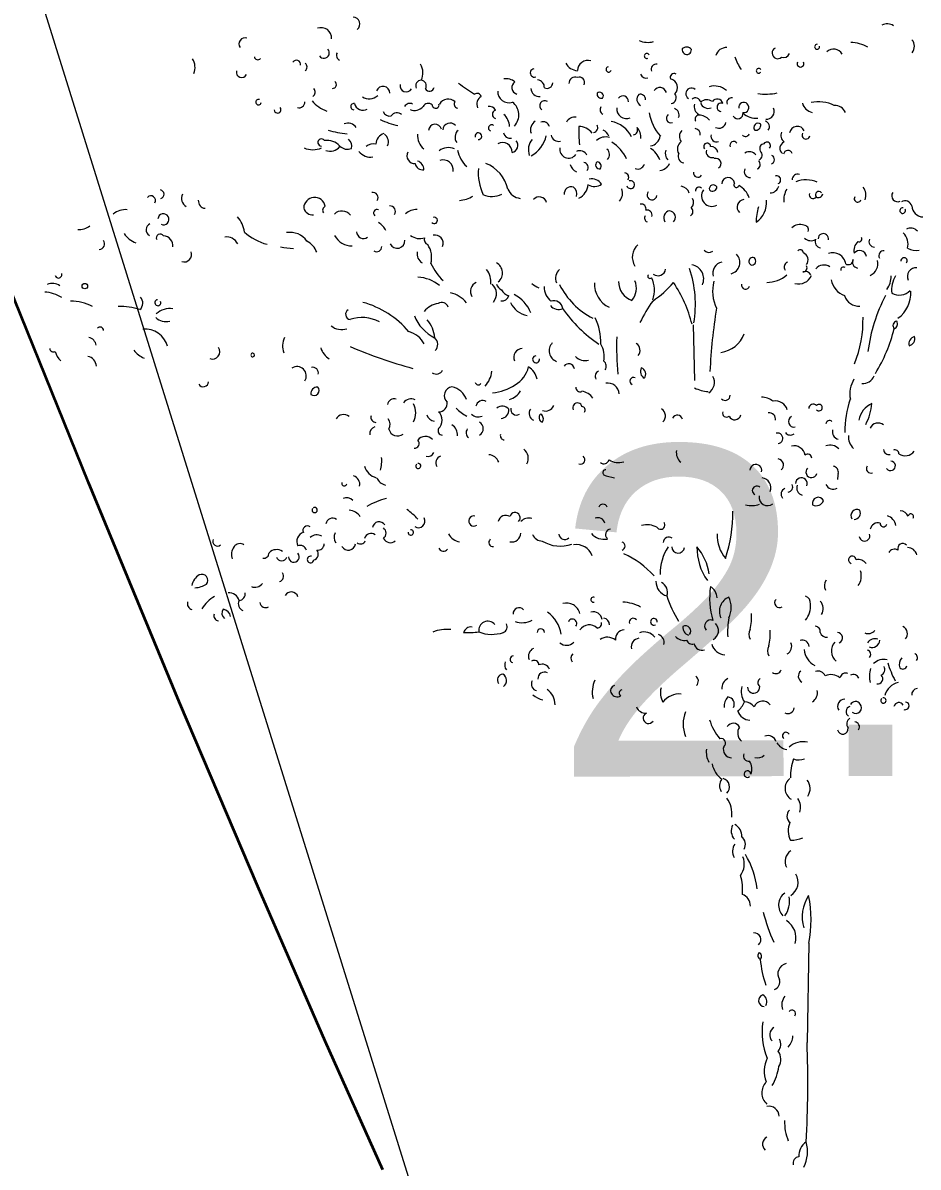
# Model space of a CAD drawing. Header units: millimetres. Extents: x 563604 to 809435, y 2337 to 1331933.
# Drawn here: x 736215 to 737846, y 1248977 to 1251060 of the extents above; entities that cross this region are included whole.
import ezdxf

# ---------------------------------------------------------------- set-up
doc = ezdxf.new("R2010")
doc.units = ezdxf.units.MM
for name, color, linetype, lineweight in [('A-ANNO-DIMS', 211, 'Continuous', 9), ('A-ANNO-DIMS-340', 211, 'Continuous', 9), ('CD TAI', 7, 'Continuous', 9), ('DM CAI-1', 9, 'Continuous', 35), ('ks_caytram-1', 253, 'Continuous', 9), ('MUONG DAT-1', 253, 'Continuous', 9), ('NCV_TKCS_HIEN TRANG_251226_dwg-1', 253, 'Continuous', 9)]:
    doc.layers.add(name, color=color, linetype=linetype, lineweight=lineweight)
doc.styles.add('Arial', font='arial_0.ttf', dxfattribs={"height": 600.128024})
doc.styles.add('Arial_2', font='arial_0.ttf', dxfattribs={"width": 0.9, "height": 1360})
doc.dimstyles.new('1_Dim_chi_tiet_khu_đất_1', dxfattribs={"dimscale": 304.8, "dimtxt": 1387.552784, "dimasz": 1.338583, "dimexe": 1.115486, "dimexo": 0.0625, "dimgap": 0.111549, "dimtad": 1, "dimdec": 0, "dimrnd": 5, "dimzin": 0, "dimdsep": 46, "dimtxsty": 'Arial_2', "dimblk1": 'OBLIQUE', "dimblk2": 'OBLIQUE', "dimsah": 1, "dimcen": 0.09, "dimdle": 1.115486, "dimazin": 0, "dimtfac": 1, "dimtdec": 4, "dimtix": 1, "dimtmove": 0, "dimatfit": 3, "dimfxl": 3.346457, "dimfxlon": 1, "dimtvp": 1, "dimtolj": 1, "dimtzin": 0, "dimarcsym": 2})

# ---------------------------------------------------------------- blocks, each defined once
blk = doc.blocks.new('NCV_TKCS_HIEN TRANG_251226_dwg_CX-2645538-TỔNG THỂ_HIỆN TRẠNG KHU ĐẤT')
at = {"layer": 'ks_caytram-1'}
for p, q in [((724156.2, 1293976), (724158.7, 1293874.3)), ((724366.6, 1292849.6), (724363.7, 1292668.7))]:
    blk.add_line(p, q, dxfattribs=at)
blk.add_circle((723047.7, 1294046.5), 5.04, dxfattribs=at)
for centre, radius, start, end in [((723478.4, 1294498.4), 18.9, 355.8071, 111.5234), ((723536.4, 1294523.7), 12.5, 308.2941, 90.5566), ((724509.7, 1294502.2), 21.9, 58.0291, 116.2146), ((723339.3, 1294487.7), 10.8, 69.3311, 218.4331), ((723483.2, 1294471.3), 9.97, 214.1081, 42.4731), ((724073.7, 1294528.1), 37.7, 245.1451, 285.1831), ((724144.4, 1294476.8), 8.47, 168.5671, 4.0731), ((724144, 1294470.9), 11, 36.3491, 136.2911), ((724216.3, 1294461.5), 19.4, 86.3559, 165.5889), ((724310.1, 1294470.8), 10.2, 115.1331, 312.5171), ((724381.9, 1294482.4), 4.46, 92.0351, 14.4941), ((724411.8, 1294459.9), 18.2, 30.2511, 131.837), ((724442.3, 1294427.7), 62.7, 59.154, 89.2249), ((724541.7, 1294483.3), 17.6, 318.3501, 41.9201), ((723219.6, 1294445.1), 28.8, 337.0901, 32.7071), ((723362.9, 1294465.1), 6.37, 187.1921, 319.6801), ((723433.2, 1294450.6), 7.35, 346.6441, 148.387), ((723515.4, 1294466.7), 9.38, 149.6881, 247.4511), ((723964.4, 1294438.4), 19.2, 74.0371, 178.2873), ((724071.6, 1294465.6), 4.51, 20.1141, 296.5541), ((724336.2, 1294499.6), 109.9, 198.8131, 212.3851), ((724320.9, 1294474), 11.4, 250.2121, 339.6091), ((724351.7, 1294451.7), 6.2, 154.4341, 25.8361), ((723333.4, 1294435.8), 9.56, 163.1231, 336.0341), ((723444.1, 1294445.6), 8.49, 308.0131, 52.2571), ((723634.8, 1294435), 29, 332.2401, 32.4351), ((723866.7, 1294434.6), 7.51, 95.8471, 290.4131), ((723947, 1294465.4), 26.6, 209.6721, 266.0481), ((724002.2, 1294441), 4.86, 103.6991, 336.1801), ((724088.6, 1294441.6), 8.99, 78.8801, 202.8121), ((724121.3, 1294426.7), 7, 57.8911, 205.6441), ((724275.4, 1294438.6), 4.32, 31.2311, 329.0391), ((723499.4, 1294413.3), 6.71, 263.2711, 57.0341), ((723633.1, 1294411), 10.9, 166.4171, 331.3531), ((723660.6, 1294411.4), 10.1, 90.8891, 206.1681), ((723659.8, 1294411.4), 10.1, 327.146, 86.2537), ((724053.7, 1294856.9), 547.7, 233.5921, 237.2881), ((723814, 1294394.9), 29.3, 53.7571, 95.4655), ((723838.1, 1294408.2), 12.4, 122.9491, 254.3831), ((723871.4, 1294408.5), 13.6, 355.828, 84.9117), ((723889.4, 1294417.9), 11.3, 246.7501, 353.0101), ((723941.4, 1294415.4), 11.8, 71.2971, 180.0476), ((723948.4, 1294417.2), 9.98, 337.0001, 108.2899), ((724070.4, 1294436.2), 10.9, 200.0191, 287.1201), ((724111.5, 1294408.1), 16, 315.551, 77.24), ((723457.7, 1294400.2), 9.7, 302.1641, 40.6121), ((723565.7, 1294411.8), 24.1, 239.1891, 310.2281), ((723590.8, 1294397.5), 12.8, 1.9901, 157.669), ((723675.7, 1294409.7), 8.34, 207.0431, 349.4861), ((723762.2, 1294389.4), 8.08, 16.1801, 124.1272), ((723777.1, 1294378.1), 15.3, 117.7041, 205.6981), ((723820.2, 1294400.7), 20.2, 177.0321, 289.4981), ((723875.7, 1294407.1), 15.3, 182.8551, 275.5871), ((723985.7, 1294392.8), 6.75, 323.2321, 133.7702), ((723989.1, 1294396.7), 8.19, 173.3471, 283.6551), ((724028.3, 1294383.3), 9.83, 353.3781, 145.7791), ((724066.2, 1294386.9), 12.7, 136.4801, 242.7151), ((724059.6, 1294386.3), 9.69, 355.8581, 105.8355), ((724095.3, 1294395.6), 12.5, 16.5781, 146.6302), ((724113.8, 1294390.1), 11.4, 282.3781, 36.7811), ((724153, 1294396.8), 10.4, 50.3181, 237.4441), ((724195.4, 1294379.6), 31.4, 47.4521, 108.6284), ((724288.3, 1294492.6), 96.5, 261.2441, 282.6061), ((723364.1, 1294381.4), 5.06, 71.1531, 351.0461), ((723398.8, 1294367.9), 6.25, 185.9931, 37.8841), ((723438.3, 1294381.4), 10.1, 251.0471, 2.9641), ((723508.5, 1294421.9), 60.1, 218.9571, 250.6901), ((723537.7, 1294373.3), 5.64, 78.7681, 270.0781), ((723554.4, 1294382.8), 16.1, 194.4601, 299.4121), ((723639.7, 1294369), 10.3, 59.6621, 154.8118), ((723648.3, 1294386.7), 20.4, 247.3711, 319.6871), ((723673.8, 1294367.9), 11.3, 52.4641, 150.4221), ((723686.9, 1294376.5), 6.25, 176.2071, 14.4541), ((723709.9, 1294368.6), 18.4, 49.1831, 149.2685), ((723728.7, 1294378.1), 8.08, 146.1441, 254.0921), ((723784.5, 1294361.3), 12.7, 27.3771, 99.7615), ((723808.7, 1294358.3), 29.7, 317.0891, 51.9791), ((723885.9, 1294375), 9.3, 59.3921, 235.4071), ((723995.9, 1294368.1), 9.54, 147.8121, 240.5281), ((724034.4, 1294369.3), 17.6, 174.5281, 293.6871), ((724160.4, 1294379.8), 9.52, 9.8131, 131.1508), ((724174.9, 1294373.6), 16.8, 164.9491, 240.0821), ((724181.1, 1294369.4), 16.5, 53.0801, 133.2173), ((724183.2, 1294384.2), 14, 196.3291, 293.5381), ((724199.8, 1294376.8), 10.5, 13.5871, 146.6667), ((724207.1, 1294372.3), 7.56, 67.4121, 266.8681), ((724226.1, 1294380.8), 8.71, 78.5091, 197.7891), ((724248.2, 1294371.8), 9.27, 261.7261, 188.5441), ((724377.3, 1294385.4), 22.9, 194.6321, 259.3341), ((724384.7, 1294321.3), 61, 62.1011, 103.1777), ((724415.2, 1294355.7), 19.6, 21.7761, 95.6348), ((723602.8, 1294368.3), 12.1, 198.7631, 284.9021), ((723616.3, 1294349.9), 12.4, 46.4041, 147.2848), ((723798.5, 1294359.3), 8.3, 109.7901, 250.4801), ((723790.7, 1294336.5), 30.7, 0.8811, 47.8441), ((723940.9, 1294336.3), 17.9, 82.7978, 150.6025), ((724155.7, 1294374.1), 80.5, 188.5281, 222.4341), ((724115.5, 1294352.1), 8.31, 125.5611, 291.3111), ((724117.2, 1294357.7), 13.2, 340.722, 69.582), ((724166.3, 1294351), 6.88, 88.4621, 218.6771), ((724166.1, 1294332.2), 25.7, 40.836, 89.0318), ((724237.3, 1294361), 9.74, 212.2721, 9.1111), ((724269.7, 1294385.3), 32.9, 226.2861, 277.1141), ((724289.3, 1294364.9), 14.5, 265.7881, 22.8071), ((723537.6, 1294481), 157.5, 252.7511, 265.6101), ((723527.2, 1294325.4), 18, 33.0031, 113.8683), ((723656.3, 1294503), 168.6, 245.2771, 256.9421), ((723686, 1294329.4), 11.9, 14.0271, 177.1229), ((723713.2, 1294330), 13.5, 42.0011, 175.1374), ((723738.5, 1294317.8), 16.4, 131.3341, 217.5141), ((723788.9, 1294334.5), 5.81, 52.9041, 249.2581), ((723878.9, 1294331), 19.3, 123.1131, 198.5781), ((723882.9, 1294334.4), 11.5, 14.1721, 112.9692), ((724199.5, 1294329.5), 252, 178.2301, 185.8591), ((723946.6, 1294304.4), 33, 38.946, 88.1935), ((723973.3, 1294335.2), 9.05, 277.6991, 29.4411), ((723979.5, 1294309), 25.3, 24.8191, 59.4261), ((723996.8, 1294294.6), 52.8, 27.002, 78.974), ((724045.8, 1294330.9), 9.1, 278.1351, 29.0051), ((724036.7, 1294318.4), 24, 352.4031, 44.7351), ((724145.9, 1294319.3), 15, 134.7601, 219.1511), ((724158.1, 1294322.7), 10.8, 351.623, 80.701), ((724203, 1294346.9), 12.9, 240.6301, 350.0431), ((724274.4, 1294335.2), 7.95, 51.5401, 218.7321), ((724269.5, 1294340.1), 9.91, 262.3001, 7.9721), ((724284.9, 1294337), 10.3, 319.869, 77.269), ((724345.8, 1294323.2), 14.2, 25.6951, 168.8253), ((723478.8, 1294308.1), 6.52, 32.9401, 269.2231), ((723488.4, 1294279), 32.9, 43.5531, 97.1183), ((723518.8, 1294301.6), 15.3, 343.2831, 53.8571), ((723598.3, 1294304.8), 20.2, 106.5313, 178.9292), ((723583.5, 1294309), 17.3, 335.6511, 54.1051), ((723685.6, 1294320.7), 31.8, 175.5451, 229.9641), ((723764.8, 1294319.5), 6.08, 267.4911, 195.4631), ((723822.7, 1294328.3), 12.6, 191.1201, 279.7591), ((723823.4, 1294303.1), 13.3, 281.4111, 38.4081), ((723886.2, 1294294.2), 30.4, 140.1541, 198.3451), ((723832, 1294334.1), 58.1, 299.5461, 346.4311), ((723911.1, 1294324), 13.9, 189.9671, 282.9241), ((723996.9, 1294293.3), 24.9, 74.5961, 132.4622), ((723967.9, 1294245.5), 74.6, 26.0831, 57.4541), ((724074.4, 1294323.7), 22.2, 280.4201, 349.8501), ((724144.4, 1294296.2), 17, 126.7251, 210.9251), ((724198.4, 1294319.1), 9.94, 161.4631, 293.7861), ((724229.9, 1294303.1), 7, 31.0861, 206.4011), ((724251.3, 1294326.5), 7.49, 223.9341, 336.9501), ((724290.6, 1294302.5), 6.42, 314.5621, 149.9545), ((724326.7, 1294297.5), 12.6, 112.4411, 229.8851), ((724330.6, 1294320.9), 14.7, 155.2571, 233.0861), ((724361.6, 1294321.4), 7.19, 151.0821, 352.3211), ((723463, 1294333), 38.2, 245.9451, 294.3251), ((723494.9, 1294314.1), 22, 247.6361, 321.8761), ((723526.1, 1294314.9), 19.2, 223.7991, 292.6951), ((723568, 1294308), 26.6, 217.5961, 279.9311), ((723573.7, 1294284.8), 20.8, 77.9391, 130.4021), ((723649.1, 1294284.1), 14.5, 152.8011, 272.0201), ((723710, 1294271), 27.8, 66.6371, 127.3194), ((723781.8, 1294305.4), 56.3, 191.3431, 227.0361), ((723808.7, 1294290.5), 17.4, 358.7481, 118.8669), ((723929.3, 1294295.9), 16.3, 171.9501, 322.4551), ((723949.7, 1294279.4), 13.7, 23.5641, 117.8258), ((723990.2, 1294286), 13.4, 318.5011, 48.5011), ((724057.2, 1294263.3), 40.1, 18.7321, 58.1191), ((724121.6, 1294287.8), 16.5, 157.2961, 224.2131), ((724140.7, 1294282.5), 11.9, 155.5511, 260.8631), ((724181.6, 1294300.5), 6.28, 5.0971, 218.7721), ((724190.6, 1294291.4), 10.9, 164.6011, 285.6701), ((724187.7, 1294287.2), 13.8, 11.174, 89.4857), ((724258.6, 1294275.8), 15.4, 39.2761, 122.0689), ((724272.4, 1294285.2), 9.31, 293.9541, 50.0571), ((724285.8, 1294297.3), 8.41, 95.2141, 207.8341), ((724328.7, 1294285.5), 8.07, 17.9731, 170.4699), ((723663, 1294271.8), 13.5, 189.3691, 279.8261), ((723649.9, 1294259.3), 15.4, 357.0591, 74.285), ((723700.5, 1294257.8), 18.6, 352.0701, 109.6221), ((723754.8, 1294209.1), 65.1, 12.431, 69.042), ((723948.9, 1294270.7), 16.9, 188.9171, 250.9641), ((723956.6, 1294263), 8.4, 313.446, 88.8985), ((723985.2, 1294267), 6.84, 124.2221, 284.9351), ((723981.1, 1294265.1), 7.51, 320.637, 88.5199), ((724055, 1294272.8), 13.1, 250.1511, 340.1511), ((724093.6, 1294278.7), 21.5, 274.4161, 334.8711), ((724197.6, 1294269.9), 9.3, 301.3821, 108.9211), ((724270.1, 1294267.7), 8.31, 289.2851, 53.4911), ((724295.4, 1294277), 8.65, 291.1251, 60.9751), ((723859.3, 1294253.9), 94.9, 175.7651, 205.5841), ((724030.8, 1294244.8), 7.87, 325.526, 83.6334), ((724164.5, 1294252.7), 7.94, 170.5471, 327.6481), ((724259.9, 1294254.9), 10.7, 152.1701, 273.5701), ((724308.3, 1294240), 7.26, 290.8681, 114.6425), ((724346.6, 1294240.5), 10.1, 71.0021, 183.0061), ((723933.7, 1294214.8), 12.7, 70.9021, 186.6891), ((723928.9, 1294214.4), 15.3, 343.2821, 53.8571), ((723934.3, 1294233.9), 30.5, 296.6241, 355.0711), ((723976.1, 1294249.3), 21.4, 237.6251, 307.8511), ((723971.1, 1294219.4), 22.3, 35.6531, 101.0142), ((724041.9, 1294231.3), 7.22, 197.3071, 109.8328), ((724131.1, 1294209.5), 19.1, 19.9681, 79.831), ((724167, 1294219.7), 6.87, 51.4541, 181.9521), ((724192.8, 1294223.7), 7.31, 29.4781, 196.0311), ((724191.5, 1294227), 7.73, 222.8301, 2.6791), ((724219.9, 1294232.3), 11.8, 8.7311, 176.9933), ((724234.9, 1294230.8), 4.68, 134.4431, 346.3341), ((724219.9, 1294193.8), 40.8, 19.4711, 61.5281), ((724296.6, 1294232.1), 15.7, 269.1351, 347.4471), ((724361.5, 1294188.8), 51.2, 66.0281, 110.9685), ((724444.7, 1294211.8), 26.2, 341.3771, 35.1541), ((723168, 1294202.5), 8.42, 328.8661, 137.667), ((723183.9, 1294213.6), 8.06, 287.853, 80.59), ((723241.8, 1294206.6), 17.9, 156.1311, 237.5361), ((723466.3, 1294188.1), 19.8, 11.9661, 178.1022), ((723572.3, 1294207.4), 9.68, 329.0691, 100.5916), ((723726.8, 1294255.6), 53, 273.6991, 301.8701), ((723789.3, 1294247.7), 38, 245.9091, 298.1801), ((723843.7, 1294233.6), 27.4, 202.6351, 263.8961), ((723875.7, 1294195.6), 13.5, 13.3081, 140.1777), ((724006, 1294215.9), 21.5, 316.8351, 20.8151), ((724081, 1294212.4), 8.89, 139.9781, 353.8941), ((724144.6, 1294198.8), 12.3, 309.3431, 35.7391), ((724190.3, 1294210.7), 19.1, 144.9931, 297.9721), ((724363.3, 1294202.1), 42.3, 150.2031, 183.2821), ((724374.4, 1294212.9), 7.05, 158.8261, 324.2221), ((724385.2, 1294212.7), 6.37, 38.4521, 217.5711), ((724384, 1294216.6), 8.7, 243.7081, 345.4501), ((724455.8, 1294205.6), 6.28, 147.4701, 339.6701), ((724528.4, 1294210.8), 10.6, 144.9571, 296.5151), ((723122.2, 1294149), 36.8, 85.6917, 128.4329), ((723267.9, 1294201.7), 13.5, 175.6181, 265.1261), ((723462.2, 1294192.3), 16, 193.0481, 278.2051), ((723489.6, 1294184.5), 8.63, 117.3181, 212.4411), ((723516, 1294164.1), 19.2, 36.3981, 135.075), ((723580.4, 1294179.6), 6.59, 67.9911, 230.3501), ((723603.5, 1294182.4), 10.1, 326.7091, 93.0506), ((723651.3, 1294158.6), 27.3, 85.9307, 134.788), ((724061.5, 1294187.2), 8.71, 342.5501, 101.6947), ((724072.3, 1294176), 8.98, 343.5791, 106.6925), ((724115.4, 1294170.7), 13.1, 99.0481, 213.2971), ((724111.9, 1294171.9), 11.7, 313.958, 83.1827), ((724147, 1294182.4), 8.75, 299.4271, 52.0471), ((724249.4, 1294190.7), 13.4, 94.1691, 229.2311), ((724246, 1294198.9), 43.9, 304.4211, 5.2941), ((724355.5, 1294163.7), 84.7, 161.4361, 180.6531), ((724537.8, 1294184), 5.17, 79.3711, 33.5181), ((724541.8, 1294188.7), 13.2, 16.6031, 118.9074), ((724575.5, 1294193.5), 21.1, 182.7491, 267.5201), ((723190.8, 1294168.1), 10, 244.2441, 174.139), ((723285.2, 1294138), 53.6, 7.3591, 40.4111), ((723684.4, 1294166.1), 5.68, 220.2861, 111.9134), ((724075.1, 1294170.4), 7.68, 147.4411, 246.2291), ((723036.9, 1294182.4), 32.8, 265.9801, 307.6891), ((723153.4, 1294163.5), 40.1, 212.1521, 251.5391), ((723171.2, 1294149.2), 11.9, 114.0641, 240.1791), ((723405.7, 1294220.6), 101.3, 228.3401, 255.1431), ((723421.5, 1294106.9), 37.5, 34.9171, 99.3755), ((723555.7, 1294146.1), 12.9, 183.3671, 303.7721), ((723560.1, 1294127.6), 41.5, 29.0731, 56.6171), ((724350.4, 1294137.3), 21.4, 69.2961, 133.592), ((724358, 1294149), 8.34, 340.301, 89.9546), ((724393.3, 1294132.5), 9.59, 348.7821, 178.0694), ((724518.9, 1294122.6), 28.8, 345.5201, 46.0331), ((724552.7, 1294136.9), 15.4, 39.2761, 122.0688), ((723073.4, 1294123.4), 10.4, 271.9771, 38.2601), ((723184.9, 1294134.3), 7, 30.6711, 206.8211), ((723190.8, 1294120.6), 17.2, 350.541, 89.3386), ((723305.8, 1294113.3), 22.8, 26.9521, 98.0272), ((723435.9, 1294095.8), 36.5, 20.1721, 63.3641), ((723534.6, 1294156.2), 36.5, 208.8441, 270.6691), ((723616.8, 1294129.6), 14.2, 206.7601, 1.5821), ((723658.1, 1294161.2), 28.1, 232.6241, 287.9141), ((723675.7, 1294131.2), 9.54, 159.5791, 249.5791), ((723638.6, 1294098.9), 41, 343.9671, 34.6271), ((723686, 1294125), 14.5, 335.3041, 104.5768), ((724075.7, 1294099.2), 30.5, 131.6861, 212.3241), ((724370.6, 1294145.7), 16.5, 225.9201, 301.6701), ((724389.6, 1294127.3), 11.3, 156.7501, 263.0101), ((724469.1, 1294111.8), 20.2, 129.2231, 195.9951), ((724458.1, 1294132.7), 5.53, 251.0571, 28.0121), ((724486.5, 1294127.5), 10.1, 153.7481, 269.7371), ((723228.3, 1294104.3), 13.8, 254.1601, 19.8051), ((723436.5, 1294262.6), 147.9, 257.4111, 266.6001), ((723579.5, 1294118.2), 9.11, 233.6191, 3.2511), ((723672.1, 1294105.1), 19.1, 168.9411, 239.2541), ((724184.9, 1294119), 11.2, 217.0471, 306.9621), ((724219.3, 1294089.8), 21.8, 285.8861, 42.9661), ((724351.4, 1294107.2), 5.56, 359.2461, 144.1528), ((724351.3, 1294094.2), 14.1, 323.57, 66.187), ((724410.3, 1294083.3), 24.1, 9.3771, 108.3663), ((724459.6, 1294098.6), 12.6, 9.6551, 142.5431), ((724503.3, 1294101.8), 9.03, 83.3401, 209.5501), ((724562.4, 1294145.7), 34.1, 242.8201, 279.5051), ((723785.1, 1294140.9), 119.6, 206.4311, 224.9141), ((723788.1, 1294070.6), 20.7, 308.4211, 62.9041), ((724149.2, 1294059.7), 26.1, 334.851, 79.93), ((724212, 1294070.3), 20.1, 100.2821, 197.3301), ((724264.7, 1294091.5), 7.1, 65.6341, 257.7661), ((724262.4, 1294092.2), 7.75, 276.0431, 47.3571), ((724332.5, 1294081), 10.4, 115.9041, 210.1601), ((724356.4, 1294079.8), 7.32, 266.2971, 32.0471), ((724394.1, 1294065.5), 19.4, 55.7461, 139.3861), ((724430.2, 1294076), 5.21, 58.4061, 192.9401), ((724439.1, 1294094), 8.44, 233.5901, 7.1931), ((724457, 1294090.1), 10.8, 152.5471, 260.8541), ((724469.8, 1294087.3), 23, 292.9691, 14.1711), ((724540.3, 1294092.5), 5.8, 317.7371, 185.6621), ((724562, 1294064.2), 15.6, 84.1301, 206.1561), ((722999.6, 1294067.6), 6.37, 195.3891, 15.3891), ((723650.1, 1293994.7), 68.4, 50.42, 86.2468), ((723750, 1294053.4), 37.7, 354.6631, 38.1271), ((723926.9, 1294060.9), 21.6, 131.6041, 203.0581), ((724077.4, 1294064.6), 3.95, 136.2811, 313.9891), ((724038.1, 1294039.2), 47.7, 338.3651, 28.2661), ((724092.1, 1294079.2), 13.8, 231.3001, 352.5731), ((723955.5, 1294013), 204.7, 350.5341, 18.7301), ((724289.2, 1294112.7), 59.4, 270.8301, 309.4061), ((724348.1, 1294075.8), 25.5, 254.8171, 336.8731), ((724360.3, 1294062.2), 11.1, 24.8571, 113.3386), ((724472.8, 1294065.4), 44, 325.4471, 359.5241), ((724566.7, 1294039.8), 49.1, 149.0371, 187.0441), ((722988.9, 1294029.2), 22.3, 52.8341, 116.5544), ((723768.2, 1294036.9), 17.9, 114.5911, 211.8231), ((723774.7, 1294032.6), 23, 319.1621, 48.9991), ((723815.8, 1294057.1), 19.5, 201.6431, 241.8931), ((723828.3, 1294052.5), 25.1, 210.0361, 250.6241), ((723886.9, 1294076.4), 35.1, 225.7041, 249.6231), ((723917.6, 1294044.6), 33, 178.1941, 231.3241), ((724038.4, 1294112.8), 141, 206.8421, 242.3771), ((724023.1, 1294050.4), 46.9, 177.3551, 244.8431), ((724057.7, 1294055.9), 37.9, 181.4321, 249.5631), ((724017.1, 1294042.9), 35.5, 320.5991, 21.9091), ((723967, 1294187.7), 204.1, 304.4331, 318.6831), ((723914.8, 1293916.3), 246.8, 14.2591, 33.6231), ((724262.2, 1294036.9), 70.6, 164.8801, 205.7791), ((724251.6, 1294048.3), 7.45, 167.4631, 346.8191), ((724446.1, 1294066.1), 39.6, 191.6841, 249.0591), ((724531.6, 1294058.9), 28.6, 241.5421, 313.9171), ((722969.3, 1293965.2), 70.7, 58.882, 85.7499), ((723022.9, 1293938.6), 80.5, 61.1891, 91.0094), ((723138.3, 1294015.4), 15, 309.0671, 45.4771), ((723180.6, 1294016.3), 5.45, 95.8731, 22.4671), ((723509.8, 1293854.6), 168.3, 40.336, 74.696), ((723697.8, 1294004.5), 12.3, 18.4741, 120.6835), ((723702.7, 1293983.3), 52, 39.4, 77.655), ((723808, 1294032), 12.4, 258.4701, 345.0161), ((723861.2, 1294034.2), 41.8, 205.0691, 259.4511), ((723802.6, 1293975.8), 61.6, 20.6741, 63.5701), ((723902.6, 1294004.1), 15.8, 5.2321, 110.4862), ((724362.2, 1293825.8), 340.2, 145.33, 153.013), ((724457.3, 1294036.5), 26.4, 196.1711, 275.6671), ((724761.9, 1293892.7), 289.4, 151.838, 173.0802), ((724496.7, 1294033.6), 56, 305.5161, 3.7261), ((723112.7, 1293896.3), 113, 71.9441, 92.0654), ((723202, 1293970.2), 35.3, 80.1972, 133.0819), ((723532.6, 1293995.2), 9.76, 122.0671, 259.4421), ((723697.9, 1293974.1), 41.4, 98.742, 140.4807), ((723910.9, 1294023.5), 19.4, 219.7381, 292.4591), ((724121.5, 1294147.2), 247.7, 214.8751, 236.3751), ((725156.6, 1293848), 970.9, 170.6239, 177.4545), ((723195.8, 1294009.6), 27.8, 226.9971, 284.0321), ((723552.6, 1293921.5), 67.8, 61.9861, 108.7567), ((723717.8, 1294019.8), 74.8, 201.2751, 244.0161), ((723630.8, 1293948.9), 54.4, 3.8121, 41.4171), ((723880.5, 1293943.3), 107.2, 358.7291, 25.1831), ((724251.5, 1293985.1), 214.1, 338.0711, 1.3241), ((724527.8, 1293974.7), 7.75, 96.0431, 227.3571), ((724518.9, 1293977.6), 9.38, 292.8191, 30.5811), ((723075.3, 1293965.3), 6.6, 2.6141, 134.0528), ((723157.2, 1293925.7), 42.5, 15.2071, 95.0795), ((723515.7, 1293997.7), 30.4, 230.1531, 288.3441), ((723626.1, 1293919.8), 45.4, 28.277, 74.674), ((724546.1, 1293938.9), 529.6, 178.3231, 185.7021), ((724200.3, 1293977.3), 51.8, 276.9741, 339.8761), ((724240.1, 1294040.1), 291.2, 328.3801, 345.8721), ((724562.5, 1293941.4), 13.5, 102.8671, 195.4761), ((724546.6, 1293950.9), 13.4, 282.3821, 15.9611), ((723050, 1293935), 18.9, 11.414, 74.273), ((723280.2, 1293927), 13.3, 248.3371, 36.1841), ((723444.1, 1293937.8), 36.1, 155.0621, 200.6261), ((723512.5, 1293945.4), 36.9, 197.8061, 238.2131), ((723874, 1294733), 867.2, 246.7011, 254.6891), ((723674.4, 1293940.2), 16.3, 316.6211, 49.1011), ((723913.9, 1293928.7), 20.3, 135.3881, 251.1511), ((723949.8, 1293918), 44.3, 349.2701, 31.2501), ((724043.9, 1293929.5), 15.4, 321.3721, 55.9601), ((722990.5, 1293933.3), 6.76, 182.7541, 299.4031), ((723021.8, 1293932.9), 28.5, 191.0541, 231.1441), ((723049.1, 1293899.4), 19.6, 4.085, 78.555), ((723171.7, 1293956.2), 43.7, 216.8541, 248.6031), ((723353.4, 1293921), 3.4, 189.5971, 170.6728), ((723845.3, 1293916.6), 16.2, 91.9021, 202.3211), ((723869.8, 1293913.2), 6.26, 94.5351, 6.1261), ((723958.7, 1293932.9), 22.1, 220.6141, 287.7641), ((723434.2, 1293883), 16.9, 326.9851, 123.2853), ((723462.8, 1293888.3), 10.4, 348.1661, 102.1052), ((723688.2, 1293899.3), 12.9, 234.2241, 332.5271), ((723807.6, 1293910.4), 49.7, 298.7871, 347.1141), ((723838.8, 1293870.5), 33.5, 11.1531, 59.1021), ((723929.4, 1293894.7), 10.4, 7.9321, 145.857), ((723987.7, 1293882.5), 10.2, 115.0971, 210.9681), ((723986.7, 1293900.8), 11.1, 322.9421, 53.5861), ((724074.4, 1293891.1), 14.5, 153.3141, 239.7341), ((724057.3, 1293886), 12.3, 323.066, 69.983), ((723263.5, 1293872.8), 9.64, 211.3951, 356.9481), ((723764.4, 1293872.2), 5.6, 190.8061, 324.4091), ((723745.4, 1293895), 43.8, 315.8571, 355.1651), ((724047.6, 1293873.5), 6.75, 66.0831, 245.2981), ((724172, 1293871.3), 22.9, 302.8561, 28.3441), ((724494.9, 1293850), 53.3, 149.2741, 190.3861), ((724466, 1293890.7), 21.4, 263.5191, 338.6791), ((723471.3, 1293851), 11.7, 86.8721, 188.3771), ((723465.3, 1293856.4), 9.11, 231.5681, 43.6801), ((723719, 1293847.1), 16.4, 98.9551, 225.8251), ((723707.8, 1293826.2), 38.1, 21.052, 76.846), ((723782.9, 1293938.6), 86.7, 274.8551, 304.1321), ((723810.2, 1293875.2), 37, 287.8751, 328.1461), ((723949.9, 1293862), 7.88, 175.3001, 294.9841), ((723949, 1293825.2), 30, 35.5931, 81.8178), ((724000.6, 1293848.9), 20.9, 4.4521, 100.4297), ((724190.6, 1293930), 76, 245.2391, 264.5201), ((723611.1, 1293829.5), 11.8, 71.2151, 174.5243), ((723642.4, 1293823.8), 17.3, 65.6381, 144.1192), ((723619, 1293815.6), 31.7, 329.3831, 30.8871), ((723692.3, 1293832.9), 15.5, 268.9551, 8.9421), ((723772.8, 1293825.3), 12.9, 60.8051, 169.867), ((723887.4, 1293834.6), 15.6, 249.0971, 339.0971), ((723945.1, 1293825.4), 8.41, 10.7311, 208.8471), ((724214.3, 1293847.6), 9.23, 226.1681, 0.5001), ((724278.9, 1293807.1), 37.4, 52.331, 87.489), ((724306.8, 1293816), 21.3, 13.8851, 103.727), ((724375.1, 1293822.9), 8.58, 46.1511, 176.1925), ((724385.4, 1293825.2), 5.88, 221.8281, 138.4422), ((724603.6, 1293782.9), 171.1, 160.3821, 180.9641), ((724498.1, 1293795.7), 40.5, 114.1347, 170.3859), ((724389.3, 1293839), 92.5, 331.3921, 356.0991), ((723519.2, 1293796.8), 15.8, 51.7491, 150.0899), ((723578.6, 1293807.9), 9.73, 164.8881, 267.4381), ((723686.7, 1293817.3), 16.8, 199.0651, 261.5931), ((723678.5, 1293802.3), 20.3, 312.1611, 48.1091), ((723776.6, 1293873), 71.4, 223.1021, 242.3581), ((723764.4, 1293826.1), 17.7, 227.2221, 293.0321), ((723808.1, 1293811.3), 16.5, 41.4821, 127.3677), ((723805.3, 1293820.6), 15.2, 272.4851, 5.9571), ((723833.9, 1293822), 10.3, 166.3991, 302.7971), ((723870.7, 1293814.6), 13.6, 145.4381, 245.8801), ((723883.4, 1293806.7), 8.27, 126.2971, 251.4641), ((723873.4, 1293805.1), 9.7, 319.6571, 58.1051), ((723953.5, 1293821), 5.97, 317.0501, 91.1487), ((724090.5, 1293810.2), 15, 313.6001, 57.5521), ((724127.3, 1293802.3), 9.41, 9.8191, 156.2019), ((724216.7, 1293814.9), 7, 158.3511, 311.9331), ((724231.7, 1293814.2), 11.2, 203.5461, 348.7411), ((724294.5, 1293803.7), 11.9, 352.2591, 98.0112), ((724339.7, 1293799.8), 10.1, 115.8181, 283.3321), ((723579.9, 1293777.9), 13, 107.5901, 189.4651), ((723586.3, 1293794.5), 17.6, 330.7941, 36.2101), ((723704, 1293775.1), 22.7, 357.0911, 56.3091), ((723760.1, 1293786.8), 13.6, 300.2711, 59.9991), ((724404.7, 1293794.7), 6.89, 51.1341, 172.7387), ((724492.9, 1293780.9), 16.2, 51.8161, 154.0623), ((723617.5, 1293790.1), 16.4, 194.8131, 307.0991), ((723668.1, 1293755), 17.7, 43.3371, 141.7065), ((723699.6, 1293783.4), 8.41, 152.4361, 265.0561), ((723753.5, 1293779.6), 11.2, 143.2261, 233.3051), ((723812.7, 1293774.3), 8.01, 164.8761, 262.7721), ((724309.7, 1293769.3), 9.66, 276.7361, 103.5505), ((724333.1, 1293786.5), 11.2, 216.9661, 307.0451), ((724423.1, 1293780.9), 13.4, 164.3091, 257.8881), ((724467, 1293771.7), 27.9, 174.2291, 227.7501), ((723648.5, 1293759.8), 8.4, 263.3281, 47.3901), ((723834.1, 1293732.8), 21.5, 332.3011, 51.5061), ((724149.5, 1293743.8), 24.2, 172.5081, 228.2111), ((724339.8, 1293735.2), 20.5, 9.4681, 102.2296), ((724405.7, 1293735.5), 21.4, 42.4221, 111.064), ((724512.6, 1293749.3), 9.62, 181.9831, 286.2331), ((724523.6, 1293741.1), 7.3, 0.6421, 112.2481), ((724542.5, 1293758.4), 20.7, 236.0781, 322.3731), ((723522.5, 1293728.8), 66.1, 344.4331, 4.9561), ((723673.2, 1293747), 10.6, 251.7001, 341.7001), ((723700.9, 1293724.4), 13.6, 113.1691, 208.2211), ((723781.8, 1293718.1), 21.5, 21.936, 84.5938), ((723951.2, 1293730.2), 7.8, 245.7841, 53.9721), ((723993.5, 1293732.4), 9.52, 227.4011, 344.7601), ((724020, 1293759.7), 34.4, 239.8871, 286.1331), ((724309.5, 1293720.5), 11.3, 308.493, 82.8254), ((724364.8, 1293732.7), 7.54, 2.2451, 129.1355), ((724515.9, 1293719.1), 8.67, 213.313, 86.4434), ((723586.5, 1293727), 30.5, 195.6471, 254.6221), ((723655.2, 1293719), 4.61, 132.4121, 100.9948), ((723996.6, 1293706.8), 5.3, 83.2241, 223.9161), ((724270.4, 1293710.8), 10.8, 346.1691, 176.155), ((724371.6, 1293707.9), 10.1, 134.2401, 344.1031), ((724409.6, 1293707.6), 11.1, 347.493, 80.1573), ((724459, 1293695.8), 39.7, 166.2951, 182.5551), ((724480, 1293714.3), 8.38, 148.1721, 290.6781), ((723520.3, 1293687.1), 4.62, 161.3341, 350.8611), ((723532.4, 1293685.3), 16.3, 347.96, 73.241), ((723600.9, 1293706.8), 23.3, 203.2691, 255.7981), ((724029.5, 1293797.5), 101.4, 248.7051, 260.5171), ((724279.7, 1293679.1), 18.1, 338.604, 82.825), ((724328, 1293681), 9.53, 275.4181, 24.3421), ((724353.2, 1293686.4), 10.9, 340.5641, 175.9282), ((724358, 1293678.8), 13.3, 158.0881, 255.3121), ((724411.3, 1293691.2), 14.6, 204.9921, 298.4081), ((724272, 1293674.3), 8.16, 46.9831, 245.9071), ((724291.4, 1293661.8), 15.2, 169.2841, 309.8271), ((724327.8, 1293667.6), 11.5, 112.9691, 219.2291), ((723466.3, 1293638.8), 4.77, 144.6631, 125.6069), ((723524.6, 1293644.5), 16.4, 45.8251, 113.2053), ((723624.7, 1293542.2), 120.7, 103.0482, 121.4407), ((723991.8, 1293641.2), 8.26, 18.9571, 161.3135), ((724262.2, 1293696.3), 49.4, 257.5571, 287.6941), ((724384.1, 1293651.1), 10.8, 27.1981, 195.5731), ((724380.1, 1293661.2), 14.6, 243.6401, 339.1321), ((723498.9, 1293611.8), 12, 54.0741, 170.9566), ((723528.1, 1293613.4), 24.9, 30.525, 86.8874), ((723564, 1293539.8), 122.2, 42.1851, 54.8191), ((723655.5, 1293618.3), 11.8, 236.3381, 29.9811), ((723756.4, 1293618.6), 9.34, 77.6191, 305.2721), ((723814.4, 1293615.3), 13.7, 56.0801, 169.8573), ((723831.3, 1293624.9), 9.48, 312.0871, 168.6928), ((723857.3, 1293602.5), 21.6, 76.7431, 134.5747), ((723982.3, 1293611.5), 13.3, 14.7561, 112.3841), ((723933.4, 1293637.9), 295.1, 342.7961, 359.7581), ((724454.4, 1293628.6), 11, 61.6701, 212.8431), ((724449.1, 1293633.2), 11.7, 272.8621, 25.4811), ((724502.2, 1293605.7), 23.9, 11.576, 71.066), ((724533, 1293621.2), 16.1, 22.249, 88.6287), ((724552.8, 1293626.8), 4.91, 325.8441, 173.3167), ((723453.1, 1293601.5), 8.15, 52.6141, 206.2361), ((723584, 1293605), 12.2, 33.0461, 169.844), ((723584.2, 1293596.6), 12.3, 309.8431, 50.4271), ((723641.6, 1293598), 4.93, 175.0231, 95.2473), ((724005.7, 1293594.3), 9.46, 92.6721, 230.7291), ((724072.2, 1293575.6), 36.3, 60.5251, 106.0596), ((724096.7, 1293611.2), 7.63, 210.8371, 41.4881), ((724492.8, 1293601.2), 14.2, 74.4511, 169.8306), ((724502.8, 1293614.5), 6.28, 175.9451, 343.7141), ((723289.4, 1293581.7), 8.58, 155.7941, 310.7371), ((723451.2, 1293581.4), 17.4, 108.2631, 207.5091), ((723470.3, 1293574.6), 18.9, 61.8141, 130.4747), ((723517.6, 1293588.9), 15.9, 149.5681, 217.8561), ((723550.2, 1293585.9), 9.06, 227.8121, 338.4471), ((723569.1, 1293584.3), 12, 52.2471, 166.9028), ((723604.3, 1293592.6), 13.4, 204.0851, 312.4081), ((723735, 1293608.1), 27.7, 207.7331, 260.8631), ((723791.6, 1293579.7), 7.72, 132.7251, 272.7861), ((723825.4, 1293597.4), 16.8, 258.7301, 357.2911), ((723880.7, 1293600.5), 18.3, 199.3541, 271.8991), ((723913.8, 1293635.6), 62.6, 238.6701, 289.7071), ((723922, 1293595.5), 10.6, 185.1391, 314.0191), ((723994, 1293616.5), 31.2, 221.5791, 280.5051), ((724024.8, 1293573.1), 7.45, 283.1301, 77.14), ((724111.7, 1293579.1), 10.3, 51.7281, 178.5741), ((724262.9, 1293592.5), 63.3, 177.4871, 221.3641), ((724468.3, 1293592), 9.76, 190.4021, 16.3491), ((723339.5, 1293557.6), 24.6, 144.2181, 198.9901), ((723330.2, 1293565), 12.6, 54.7131, 146.7966), ((723373.6, 1293560.4), 9.69, 261.2661, 2.9781), ((723397, 1293547.3), 19.3, 55.6301, 135.0282), ((723428.7, 1293553.3), 9.69, 180.4691, 43.4051), ((723440.3, 1293562.7), 11.5, 14.1711, 112.9683), ((723461.9, 1293558.4), 11.1, 285.5041, 40.0571), ((723472.2, 1293577.1), 11.6, 261.1561, 358.7251), ((723527.7, 1293578.8), 13.2, 209.0241, 351.8561), ((723701, 1293572.4), 8.88, 199.1791, 324.8301), ((723942.7, 1293544.9), 31, 20.1421, 98.2004), ((723955.1, 1293399.3), 176.5, 42.7391, 64.9221), ((724185.4, 1293522.9), 89.5, 147.0241, 181.0191), ((724128.8, 1293572.2), 11.8, 182.7731, 352.0441), ((724269.2, 1293571.2), 106.4, 179.7311, 214.8911), ((724092.5, 1293509.9), 93.6, 7.8291, 41.3291), ((724523.2, 1293554.4), 12.9, 62.6721, 147.4608), ((724538, 1293568.4), 9.29, 44.1441, 195.6151), ((724546.7, 1293552.9), 17.5, 13.6, 89.3503), ((723406.2, 1293556.3), 10, 198.5701, 341.7001), ((723458.9, 1293548.6), 6.02, 75.8151, 351.8371), ((724446.2, 1293547.8), 6.96, 0.3161, 253.6921), ((724457.7, 1293532.6), 15.9, 32.7101, 106.4494), ((723268.2, 1293497.8), 25.7, 118.0176, 171.818), ((723261, 1293510.6), 11, 320.8581, 116.7318), ((723399.9, 1293518.2), 9.99, 284.3151, 36.6461), ((724433, 1293518.6), 29.5, 323.2891, 18.0561), ((723243.9, 1293547.6), 50.8, 275.0081, 300.3131), ((723357.7, 1293514.3), 16.3, 245.9651, 325.3531), ((724116.1, 1293509.1), 28, 180.2031, 253.8061), ((724089.5, 1293488.9), 19.9, 340.5231, 64.2451), ((724331.4, 1293479.1), 145.3, 172.0571, 196.5331), ((724175, 1293477.6), 24.9, 3.3841, 59.7461), ((724411.1, 1293501.1), 15.9, 142.2011, 210.9171), ((723318.2, 1293422.3), 68.2, 120.0028, 147.4732), ((723309.9, 1293468.7), 19.5, 14.7971, 93.7987), ((723326.8, 1293486.7), 13.2, 278.6081, 6.5251), ((723423.8, 1293476.7), 12.8, 17.9991, 151.3907), ((723974.5, 1293475.4), 4.75, 64.5741, 281.4431), ((724282.5, 1293535.7), 182.3, 197.0421, 212.9551), ((724232.2, 1293454.3), 28.3, 113.2281, 205.1931), ((724182.9, 1293461.2), 42.6, 333.6961, 26.5741), ((724313.2, 1293469.8), 8.75, 134.7041, 305.1771), ((724356.8, 1293469.3), 13, 350.805, 72.68), ((723244.8, 1293468), 10.4, 161.9951, 258.7881), ((723309.7, 1293450.8), 12.3, 144.2491, 231.2101), ((723297.5, 1293442.3), 15.9, 8.479, 81.791), ((723340.2, 1293467.8), 12.9, 152.7951, 248.5861), ((723376.8, 1293471), 10.1, 183.3161, 303.8261), ((723838.9, 1293449.7), 10.9, 42.3501, 182.6811), ((723925.2, 1293443.8), 25.5, 15.3871, 105.3932), ((724025.9, 1293399.7), 71.2, 61.069, 88.3567), ((724332.3, 1293462.7), 37.6, 319.1871, 6.8781), ((724374.2, 1293459.2), 19, 324.8551, 45.8041), ((723292.5, 1293446.4), 9.77, 164.4261, 260.7861), ((723781.8, 1293419.7), 16.5, 39.1111, 190.7101), ((723844.5, 1293471.9), 38.4, 250.1451, 298.2961), ((723857.5, 1293404.7), 58.3, 7.7271, 55.4031), ((723936.1, 1293432.3), 7.9, 318.8261, 160.9309), ((723974, 1293437.2), 16.2, 8.1831, 104.7073), ((723981.3, 1293431.7), 7.87, 268.2891, 16.2341), ((723992, 1293430.4), 11.4, 355.474, 83.3754), ((724046.8, 1293434.5), 7.04, 35.2661, 202.2261), ((724084.5, 1293435.2), 6.1, 350.5221, 296.0121), ((724188.2, 1293427.3), 11.2, 69.2981, 221.9561), ((724350.2, 1293416.9), 131.5, 168.8641, 184.0231), ((724166.6, 1293442.8), 95.8, 346.9901, 4.4831), ((723706.6, 1293357.7), 63.7, 83.1211, 112.8558), ((723751.2, 1293411.7), 14, 81.3964, 164.3433), ((723744.5, 1293584.1), 168.7, 267.6761, 277.1741), ((723789.3, 1293478.2), 66, 248.9101, 288.4961), ((723805.9, 1293426), 11.2, 292.5071, 28.4551), ((723878.4, 1293415.8), 6.7, 0.1351, 180.1351), ((723966.9, 1293409), 20.5, 46.3001, 146.1997), ((724031.6, 1293403.6), 17.1, 94.6801, 186.6451), ((724066.9, 1293392.2), 24.5, 38.2021, 110.7842), ((724151.6, 1293424.6), 14.3, 172.3771, 253.3621), ((724142.2, 1293418.1), 9.67, 320.8461, 119.8976), ((724184.5, 1293419.2), 17.8, 295.7551, 47.0231), ((724276.8, 1293412.4), 19.1, 152.2601, 208.0101), ((724200.6, 1293412.7), 95.8, 346.9901, 4.4831), ((724378, 1293417.3), 9.7, 351.305, 86.284), ((724399.3, 1293418.9), 12, 194.4691, 278.4211), ((724418.1, 1293406), 9.96, 294.764, 85.5224), ((724475.3, 1293428.2), 14.6, 245.0411, 323.3021), ((724532.2, 1293413.4), 14.3, 318.4911, 64.3991), ((723925.2, 1293411.4), 19, 230.0071, 315.2431), ((724000, 1293385.3), 21.9, 48.1211, 127.5666), ((724058.7, 1293389.7), 15.5, 96.1861, 193.6491), ((724088, 1293397.4), 15.2, 347.237, 71.748), ((724139.1, 1293420.3), 19.1, 218.0101, 285.3901), ((724153.7, 1293404.2), 9.75, 193.3761, 293.7651), ((724172.5, 1293398.8), 15.3, 193.4491, 285.8891), ((724215.2, 1293401.4), 26.2, 195.9551, 266.3321), ((724320.4, 1293390.1), 15.2, 297.4841, 25.9151), ((724354.5, 1293388.6), 13.2, 6.7231, 106.168), ((724431, 1293381.8), 23.2, 135.4601, 232.1931), ((724488.2, 1293386.2), 18.1, 75.8851, 143.2654), ((724482, 1293402.4), 14, 249.3841, 356.6971), ((723828.6, 1293367), 6.24, 93.8561, 256.0261), ((723871.3, 1293372.7), 15.3, 114.2321, 203.5371), ((723944.1, 1293369), 10.9, 133.9731, 217.5011), ((724310.8, 1293382.2), 19.1, 152.2601, 208.0101), ((724394.3, 1293387.2), 35.8, 184.3131, 242.3151), ((724471.6, 1293376), 7.94, 313.702, 74.641), ((724556.8, 1293369.8), 7.96, 322.26, 68.52), ((723825.6, 1293356.5), 13.1, 154.8431, 222.9181), ((723866.7, 1293356.5), 8.44, 0.9781, 126.1625), ((723881.2, 1293344.3), 13.7, 19.1651, 116.3442), ((724526.7, 1293335.4), 49.6, 162.6291, 192.6601), ((724503.4, 1293340), 26.6, 76.7791, 134.0004), ((724494.2, 1293348.3), 11.1, 292.0271, 28.9361), ((724689.7, 1293415.9), 187.5, 197.2511, 207.9771), ((724548, 1293357.9), 16.4, 135.8251, 203.2051), ((724538.2, 1293356.3), 7.16, 222.5691, 348.2091), ((723809.6, 1293329.4), 10.3, 91.6711, 218.5641), ((723802.8, 1293328.2), 13.3, 305.4681, 60.5261), ((723885.3, 1293331.1), 12.3, 63.2941, 180.9881), ((724024.7, 1293307.3), 52.5, 155.7191, 193.1301), ((724154.7, 1293327.2), 10.9, 313.6491, 54.2511), ((724228.7, 1293313.4), 20.6, 117.3611, 181.9771), ((724282.6, 1293324.3), 8.69, 118.8481, 232.6251), ((724307, 1293350.6), 9.79, 229.9421, 342.2191), ((724359.6, 1293336.1), 12, 129.0631, 243.8871), ((724383.9, 1293331.6), 13.8, 21.5051, 111.5055), ((724407.5, 1293313.6), 25.4, 50.9281, 115.0928), ((724434.2, 1293331), 10.9, 69.0361, 167.834), ((724447.9, 1293328.2), 11, 21.7491, 119.2121), ((724492.7, 1293331), 8.96, 256.2231, 50.9171), ((723873.1, 1293321.4), 11.9, 148.8281, 258.6991), ((723873.1, 1293285.5), 31.3, 357.4301, 57.7881), ((724015.4, 1293309.6), 9.78, 106.3901, 211.8041), ((724027.7, 1293305), 6.37, 105.3891, 232.2591), ((724128.7, 1293305.8), 32.4, 164.0131, 211.1201), ((724276, 1293308), 32.5, 163.4241, 215.0261), ((724266.2, 1293316.2), 11.2, 180.0131, 5.9811), ((724363.7, 1293305.9), 19, 300.6971, 11.6481), ((724538.7, 1293290.7), 35.1, 104.839, 162.767), ((724565.6, 1293302.3), 11.4, 96.5361, 185.1561), ((723895.3, 1293342.2), 51, 232.2671, 254.8731), ((724017.9, 1293311.4), 12.9, 212.8301, 297.5771), ((724131, 1293265.6), 38.1, 84.948, 142.1796), ((724235.7, 1293281.8), 23.2, 135.0291, 186.3601), ((724218, 1293285.4), 12.9, 331.722, 84.3421), ((724213.9, 1293302.4), 37.8, 307.9361, 339.8271), ((724247.8, 1293263.7), 25.7, 40.736, 86.4036), ((724282.9, 1293273.6), 17, 37.2471, 156.1875), ((724432.2, 1293281.3), 12.9, 88.3571, 213.8031), ((724452, 1293279.4), 10.5, 34.9121, 152.5107), ((724502.8, 1293291.9), 4.82, 131.7211, 101.673), ((724530.8, 1293279), 9.05, 28.7671, 166.6917), ((724542.5, 1293282), 6.98, 247.6001, 84.597), ((724069.5, 1293286.7), 17.9, 202.0031, 274.2561), ((724074.9, 1293259.8), 9.89, 114.3321, 326.4111), ((724195.9, 1293249), 58.1, 157.5151, 202.7551), ((724260.8, 1293280.9), 25, 199.3821, 267.1481), ((724328.8, 1293279.1), 11.2, 240.2131, 356.2021), ((724444.7, 1293271.4), 9.99, 108.7171, 237.3021), ((724452.7, 1293278.7), 10.3, 229.7031, 40.5681), ((724272.2, 1293281.9), 89.9, 196.1861, 221.5641), ((724229.1, 1293237.1), 13.2, 29.1381, 145.4061), ((724448.6, 1293249.1), 12.6, 123.4731, 215.5571), ((724449.9, 1293243.9), 9.12, 323.702, 86.1198), ((724256.7, 1293232.6), 19.5, 145.8601, 229.2741), ((724292, 1293211.2), 16.6, 19.9251, 109.6519), ((724325.3, 1293227.5), 6.51, 25.8071, 230.2121), ((724428.8, 1293240.2), 9.64, 190.9281, 9.3581), ((724207.1, 1293214.4), 8.11, 304.4321, 105.3888), ((724226.1, 1293202.9), 15.2, 161.5541, 270.3921), ((724331.2, 1293228.2), 26.2, 211.1821, 260.0701), ((724356.4, 1293180), 36.8, 76.9941, 133.1391), ((724215, 1293197.7), 35.1, 171.0131, 210.8261), ((724257.3, 1293190.6), 9.61, 156.3181, 277.6911), ((724273.1, 1293204.7), 17.5, 255.3211, 314.8111), ((724422.5, 1293154.7), 89.1, 159.6171, 182.3271), ((724349, 1293207.2), 23.7, 245.0771, 295.1931), ((724234.9, 1293185.3), 45.3, 191.2811, 234.2271), ((724254.9, 1293157.8), 6.01, 358.1311, 309.0051), ((724241, 1293167.5), 22.2, 333.5931, 37.5581), ((724222, 1293136.7), 18, 138.9331, 215.6131), ((724206.6, 1293134.4), 15.8, 313.226, 75.116), ((724346.4, 1293131.8), 23, 127.6711, 239.3331), ((724345.8, 1293131.4), 23.5, 324.1971, 40.4781), ((724177.9, 1293085.2), 48.9, 353.1651, 36.0461), ((724322.6, 1293097.2), 29.1, 342.7231, 33.0781), ((724341.9, 1293081.2), 15, 134.6311, 231.3641), ((724249.2, 1293054.6), 23.8, 154.6421, 220.4911), ((724222.2, 1293045.9), 22.4, 354.2511, 63.6411), ((724364.9, 1293054.5), 35.7, 155.0841, 209.1361), ((724234.3, 1293030), 17, 329.3451, 53.5451), ((724333.3, 1293096.9), 59.7, 270.4561, 292.4341), ((724249.1, 1293017.2), 21.4, 142.4201, 212.6461), ((724347.1, 1292998.7), 23.6, 124.2181, 206.9841), ((724214.8, 1292994), 34.5, 323.2001, 21.8811), ((724124.4, 1292933), 149, 6.0741, 31.6791), ((724318.7, 1292960.7), 28.5, 302.5321, 31.9881), ((724157.5, 1292947.4), 88.7, 354.3521, 16.9721), ((724237.2, 1292917.2), 23.2, 0.8261, 68.206), ((724339.2, 1292919), 27.5, 126.4901, 224.5091), ((724289.7, 1292925.4), 42, 322.3941, 12.4271), ((724424.7, 1292897.8), 70.1, 146.2781, 196.8251), ((724156.4, 1292892.7), 214.6, 348.4271, 11.8431), ((724575.2, 1292977.6), 299.9, 193.7271, 204.8101), ((724306.2, 1292859.5), 37.3, 344.4931, 57.2281), ((724267.6, 1292856.5), 12, 308.5841, 97.3528), ((724281.3, 1292827.3), 7.44, 133.3461, 247.5351), ((724273.3, 1292825.8), 7.49, 313.942, 66.939), ((724454.5, 1292834), 176.6, 184.4231, 200.0371), ((724329.9, 1292793.7), 19.5, 103.4331, 210.9741), ((724299.7, 1292779.1), 14.2, 288.7491, 18.3911), ((724286.1, 1292745.2), 10.8, 106.4401, 265.8481), ((724276.8, 1292743.4), 13.7, 330.2121, 62.8361), ((724342.8, 1292737.3), 25.3, 140.3031, 199.3581), ((724336.2, 1292721.7), 6.37, 322.2601, 142.2596), ((724395.6, 1292686.7), 114.1, 170.0041, 203.7991), ((724311.1, 1292682.9), 15.6, 119.9161, 224.8251), ((724294.7, 1292665.8), 21, 322.0361, 26.8121), ((724307.5, 1292682.3), 30.5, 315.0111, 357.3341), ((722531.6, 1292596.5), 1833.5, 356.5991, 2.2561), ((724289, 1292638), 26.8, 330.9961, 33.8551), ((724340.8, 1292616.4), 55.2, 153.9531, 200.4451), ((724192.9, 1292647.7), 121.7, 331.9161, 349.2821), ((724309.6, 1292577.5), 28.4, 136.5661, 226.8861), ((724294.2, 1292534.3), 18.5, 0.7761, 102.1738), ((724407.1, 1292523.3), 84.5, 177.6261, 203.2531), ((724297, 1292483.7), 14.5, 117.0301, 226.9811), ((724378.6, 1292462.8), 30.1, 123.6771, 183.4621), ((724302, 1292470.4), 62.4, 332.9301, 16.1961), ((724350.1, 1292449.1), 11.9, 97.7141, 193.1671)]:
    blk.add_arc(centre, radius, start, end, dxfattribs=at)
blk = doc.blocks.new('NCV_TKCS_HIEN TRANG_251226_dwg-1595164-TỔNG THỂ_HIỆN TRẠNG KHU ĐẤT')
at = {"layer": 'DM CAI-1', "flags": 128}
blk.add_lwpolyline([(736870.6, 1248971.4), (736765.7, 1249205.9), (736643, 1249487.4), (736500, 1249823.8), (736334.4, 1250223.1), (736143.8, 1250693.4), (735927.2, 1251238.6), (735689.3, 1251847.2), (735436.3, 1252503.4), (735174.2, 1253191.7), (734909.2, 1253896.3), (734647.4, 1254601.8), (734395, 1255292.3), (734157.9, 1255952.4), (733941.4, 1256568.8), (733746, 1257138.4)], dxfattribs=at)
at = {"layer": 'MUONG DAT-1', "flags": 128}
blk.add_lwpolyline([(752286.9, 1199548), (747733.3, 1213433.3), (740799, 1236446.8), (737239.8, 1247927.9), (731715.3, 1265616), (728295.2, 1276774.1), (725536.1, 1284652.1), (720895.6, 1301124.3), (717081.2, 1300936.3), (710093.2, 1307531.3), (707990.2, 1306468.1), (691820.2, 1300720.9), (687515.8, 1297110), (687945.7, 1294643.5), (696311.8, 1277455.4), (695625.2, 1272682.1)], dxfattribs=at)
blk.add_blockref('NCV_TKCS_HIEN TRANG_251226_dwg_CX-2645538-TỔNG THỂ_HIỆN TRẠNG KHU ĐẤT', (13280.2, -43465.5))
at = {"layer": 'CD TAI', "insert": (737175.5, 1250287.7), "char_height": 600.13, "width": 2512.823, "attachment_point": 1, "rotation": 0.1346, "line_spacing_factor": 0.941778, "style": 'Arial'}
blk.add_mtext('2.252', dxfattribs=at)
blk = doc.blocks.new('DIMBLOCK1-TỔNG THỂ_HIỆN TRẠNG KHU ĐẤT')
at = {"layer": 'A-ANNO-DIMS-340'}
for p, q in [((741408.5, 1206190.7), (721160, 1273417.7)), ((720281.4, 1272798), (721583.6, 1273190.2)), ((721258.1, 1273092.1), (720281.4, 1272798)), ((740333.8, 1206222.1), (741636, 1206614.3)), ((741310.4, 1206516.3), (740333.8, 1206222.1))]:
    blk.add_line(p, q, dxfattribs=at)
at = {"layer": 'A-ANNO-DIMS-340', "lineweight": 25}
for p, q in [((721258.1, 1273092.1), (721003.9, 1273228.6)), ((721258.1, 1273092.1), (721512.3, 1272955.6)), ((741310.4, 1206516.3), (741056.3, 1206652.8)), ((741310.4, 1206516.3), (741564.6, 1206379.8))]:
    blk.add_line(p, q, dxfattribs=at)
at = {"layer": 'A-ANNO-DIMS-340', "color": 0, "insert": (732330.2, 1242571.6), "char_height": 1360, "width": 5635.599, "attachment_point": 1, "rotation": 286.7621, "line_spacing_factor": 0.941778, "style": 'Arial_2'}
blk.add_mtext('69530', dxfattribs=at)
blk = doc.blocks.new('_Oblique')
at = {"color": 0, "linetype": 'ByBlock', "lineweight": -2}
blk.add_line((-0.5, -0.5), (0.5, 0.5), dxfattribs=at)

msp = doc.modelspace()

# ---------------------------------------------------------------- block references
at = {"layer": 'NCV_TKCS_HIEN TRANG_251226_dwg-1'}
msp.add_blockref('NCV_TKCS_HIEN TRANG_251226_dwg-1595164-TỔNG THỂ_HIỆN TRẠNG KHU ĐẤT', (0, 0), dxfattribs=at)

# ---------------------------------------------------------------- dimensions: what is measured, and where the dimension line sits
at = {"layer": 'A-ANNO-DIMS'}
dim = msp.add_linear_dim(base=(721258.1, 1273092.1), p1=(740333.8, 1206222.1), p2=(720281.4, 1272798), angle=286.7621, dimstyle='1_Dim_chi_tiet_khu_đất_1', override={"dimpost": '<>', "dimfxl": 69530.142663}, dxfattribs=at)
dim.commit()
dim.dimension.update_dxf_attribs({"geometry": 'DIMBLOCK1-TỔNG THỂ_HIỆN TRẠNG KHU ĐẤT', "text_midpoint": (731982.1, 1240014.4)})

doc.saveas('drawing.dxf')
